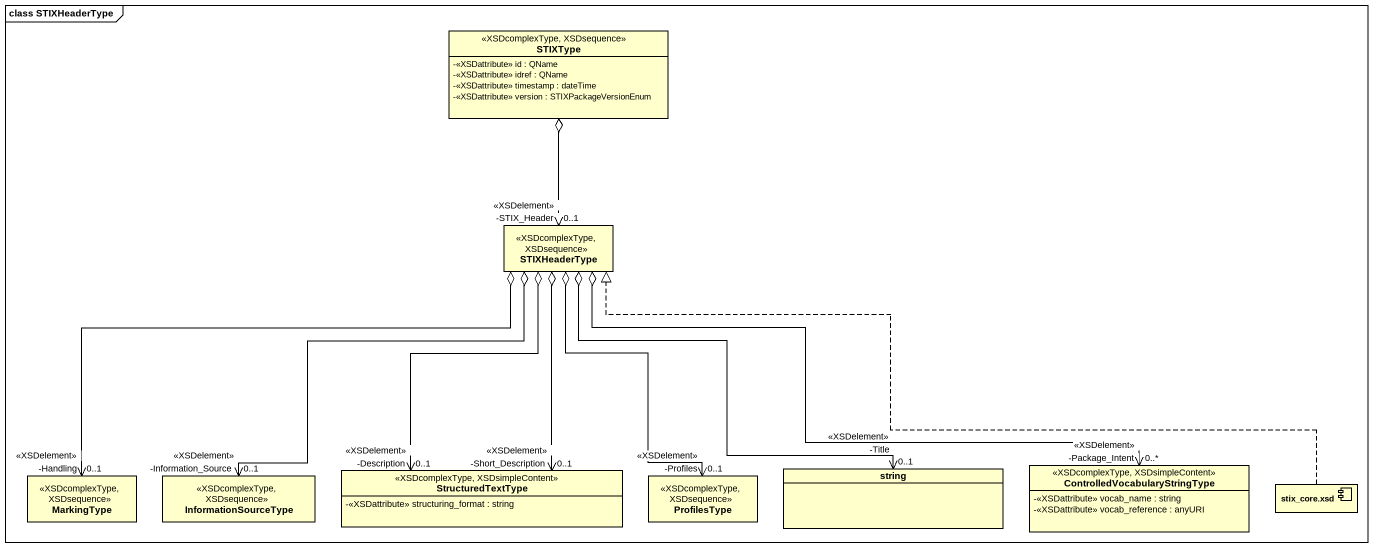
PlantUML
@startuml
mainframe class STIXHeaderType
allowmixing
hide circle
hide empty members
skinparam classAttributeIconSize 0
class STIXType <<XSDcomplexType, XSDsequence>> {
  -<<XSDattribute>> id : QName
  -<<XSDattribute>> idref : QName
  -<<XSDattribute>> timestamp : dateTime
  -<<XSDattribute>> version : STIXPackageVersionEnum
}
class STIXHeaderType <<XSDcomplexType, XSDsequence>>
class "ControlledVocabularyStringType" as ControlledVocabularyStringTy <<XSDcomplexType, XSDsimpleContent>> {
  -<<XSDattribute>> vocab_name : string
  -<<XSDattribute>> vocab_reference : anyURI
}
class MarkingType <<XSDcomplexType, XSDsequence>>
class InformationSourceType <<XSDcomplexType, XSDsequence>>
class StructuredTextType <<XSDcomplexType, XSDsimpleContent>> {
  -<<XSDattribute>> structuring_format : string
}
class ProfilesType <<XSDcomplexType, XSDsequence>>
class string
component "stix_core.xsd" as stix_core_xsd
STIXHeaderType "-STIX_Header\n<<XSDelement>>\n0..1" <-up-o STIXType
ControlledVocabularyStringTy "-Package_Intent\n<<XSDelement>>\n0..*" <-left-o STIXHeaderType
MarkingType "-Handling\n<<XSDelement>>\n0..1" <-right-o STIXHeaderType
InformationSourceType "-Information_Source\n<<XSDelement>>\n0..1" <-up-o STIXHeaderType
StructuredTextType "-Description\n<<XSDelement>>\n0..1" <-up-o STIXHeaderType
StructuredTextType "-Short_Description\n<<XSDelement>>\n0..1" <-up-o STIXHeaderType
ProfilesType "-Profiles\n<<XSDelement>>\n0..1" <-up-o STIXHeaderType
string "-Title\n<<XSDelement>>\n0..1" <-up-o STIXHeaderType
stix_core_xsd .left.|> STIXHeaderType
@enduml
